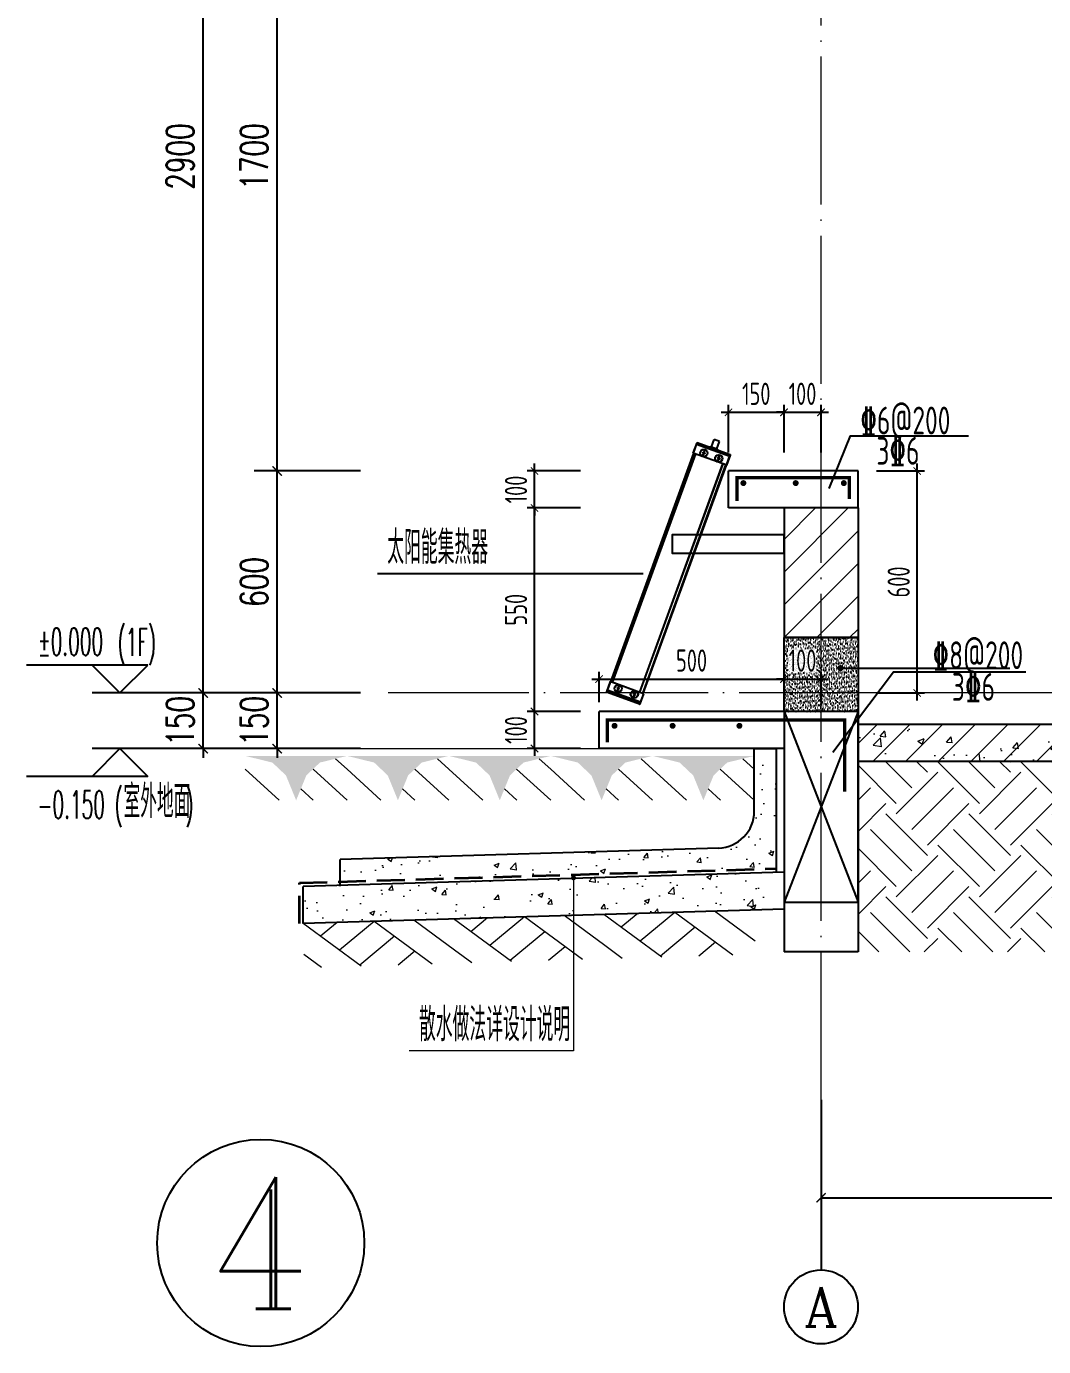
# Model space of a CAD drawing. Extents: x -1058961 to 23600, y -449123 to 2751847.
# Drawn here: x -97364 to -94614, y -34670 to -31101 of the extents above; entities that cross this region are included whole.
import ezdxf
from ezdxf.enums import TextEntityAlignment as Align

# ---------------------------------------------------------------- set-up
doc = ezdxf.new("R2010")
doc.units = 0
doc.header["$LTSCALE"] = 1000
doc.linetypes.add('DASH', pattern=[0.35, 0.25, -0.1])
doc.linetypes.add('DOTE', pattern=[2.42, 2, -0.2, 0.02, -0.2])
doc.layers.get('0').update_dxf_attribs({"linetype": 'CONTINUOUS'})
doc.layers.get('DEFPOINTS').update_dxf_attribs({"linetype": 'CONTINUOUS'})
for name, color, linetype in [('A-AXIS_TEXT', 7, 'CONTINUOUS'), ('AXIS', 3, 'CONTINUOUS'), ('COLUMN', 4, 'CONTINUOUS'), ('DIM', 2, 'CONTINUOUS'), ('DIM_ELEV', 3, 'CONTINUOUS'), ('DIM_IDEN', 67, 'CONTINUOUS'), ('PUB_DIM', 3, 'CONTINUOUS'), ('PUB_TEXT', 2, 'CONTINUOUS'), ('REIN', 6, 'CONTINUOUS'), ('S-大样-砼线', 7, 'CONTINUOUS'), ('S-引出线', 40, 'CONTINUOUS'), ('TEXT', 2, 'CONTINUOUS'), ('WALL', 5, 'CONTINUOUS'), ('实线层', 7, 'CONTINUOUS'), ('立面-看线', 251, 'CONTINUOUS')]:
    doc.layers.add(name, color=color, linetype=linetype)
for name, color, linetype, lineweight in [('AXIS_TEXT', 7, 'CONTINUOUS', 20), ('DOTE', 19, 'DOTE', 9), ('PUB_HATCH', 8, 'CONTINUOUS', 9), ('填充', 251, 'CONTINUOUS', 5), ('平面-排水沟', 86, 'CONTINUOUS', 15), ('立面-中轮廓线', 30, 'CONTINUOUS', 35), ('粉刷', 251, 'CONTINUOUS', 9)]:
    doc.layers.add(name, color=color, linetype=linetype, lineweight=lineweight)
doc.styles.add('_TCH_AXIS', font='COMPLEX', dxfattribs={"bigfont": 'GBCBIG'})
doc.styles.add('_TCH_DIM', font='SIMPLEX.shx', dxfattribs={"width": 0.7, "bigfont": 'GBCBIG.shx'})
doc.styles.add('_TCH_DIM_T3', font='SIMPLEX', dxfattribs={"width": 0.705882, "bigfont": 'GBCBIG'})
doc.styles.add('COMPLEX', font='COMPLEX')
doc.styles.add('DIM_FONT_T3', font='SIMPLEX', dxfattribs={"width": 0.705882, "bigfont": 'GBCBIG'})
doc.styles.add('TSSD_DIMENSION', font='Tssdeng.shx', dxfattribs={"width": 0.7, "bigfont": 'tssdchn.shx'})
doc.styles.add('TSSD_REIN', font='tssdeng.shx', dxfattribs={"width": 0.7, "height": 300, "bigfont": 'tssdchn.shx'})
doc.styles.add('w', font='tssdeng.shx', dxfattribs={"width": 0.8, "bigfont": 'tssdchn.shx'})
doc.dimstyles.new('_TCH_ARCH&&25', dxfattribs={"dimtxt": 74.375, "dimasz": 25, "dimexe": 62.5, "dimexo": 75, "dimgap": 25, "dimtad": 1, "dimdec": 0, "dimzin": 0, "dimdsep": 46, "dimtxsty": '_TCH_DIM_T3', "dimblk": 'ARCHTICK', "dimcen": 0.09, "dimclrt": 7, "dimazin": 0, "dimtfac": 1, "dimtdec": 0, "dimtix": 1, "dimtmove": 2, "dimatfit": 3, "dimldrblk": 'ARCHTICK', "dimfxl": 0, "dimtolj": 1, "dimtzin": 0, "dimarcsym": 0})
doc.dimstyles.new('TSSD_20_20', dxfattribs={"dimtxt": 60, "dimasz": 20, "dimexe": 20, "dimexo": 50, "dimgap": 20, "dimtad": 1, "dimdec": 0, "dimzin": 0, "dimdsep": 46, "dimtxsty": 'TSSD_DIMENSION', "dimblk": 'ARCHTICK', "dimblk1": 'ARCHTICK', "dimblk2": 'ARCHTICK', "dimcen": 0, "dimdle": 20, "dimclrt": 7, "dimadec": 0, "dimazin": 0, "dimtfac": 1, "dimtdec": 0, "dimtix": 1, "dimtmove": 2, "dimatfit": 3, "dimfxl": 0, "dimtolj": 1, "dimtzin": 0, "dimarcsym": 0})
pattern_1 = [(50, (28072.99, 249033.25), (143.452037, -12.550427), [15, -165]), (355, (28072.99, 249033.25), (-27.750267, 150.438427), [12, -132]), (100.4514, (28084.94, 249032.2), (115.701876, 137.88791), [12.74804, -140.22842]), (46.1842, (28072.99, 249073.25), (213.44821, -33.1038), [22.5, -247.5]), (96.6356, (28090.77, 249070.5), (186.93254, 194.82357), [19.12206, -210.3426]), (351.1842, (28072.99, 249073.25), (186.93239, 194.82372), [18, -198]), (21, (28092.99, 249063.25), (119.38141, -80.52378), [15, -165]), (326, (28092.99, 249063.25), (48.663066, 145.03001), [12, -132]), (71.4514, (28102.93, 249056.54), (168.044526, 64.5061), [12.74804, -140.22842]), (37.5, (28072.986, 249033.25), (2.431971, 66.578771), [0, -130.4, 0, -134, 0, -132.5]), (7.5, (28072.986, 249033.25), (52.613907, 78.882342), [0, -76.4, 0, -127.4, 0, -50.5]), (327.5, (28028.386, 249033.25), (106.764487, -4.510974), [0, -50, 0, -156, 0, -207]), (317.5, (28008.39, 249033.25), (116.637234, 20.020996), [0, -65, 0, -103.6, 0, -147])]

# ---------------------------------------------------------------- blocks, each defined once
blk = doc.blocks.new('A$C01192DFB')
at = {"layer": '实线层', "color": 5}
for p, q in [((-196.4, 238.3), (-189.3, 257.6)), ((-174.3, 252.1), (-189.3, 257.6)), ((-181.3, 232.8), (-174.3, 252.1)), ((-468.5, -396.9), (-243.8, 220.5)), ((-243.5, 220.4), (-468.2, -397)), ((-467.7, -397.2), (-243, 220.2)), ((-240, 219.1), (-464.7, -398.3)), ((-239.5, 218.9), (-464.2, -398.5)), ((-245.2, 221), (-235.1, 248.7)), ((-155, 188.2), (-245.2, 221)), ((-244.8, 220.8), (-234.5, 249)), ((-146.5, 211.5), (-236.8, 244.3)), ((-146.9, 212), (-236.2, 244.4)), ((-235.1, 248.7), (-234.7, 248.5)), ((-145.3, 216.4), (-234.6, 248.9)), ((-145.2, 216.5), (-234.5, 249)), ((-219.7, 220.8), (-218.7, 223.5)), ((-217.8, 218.6), (-219.7, 220.8)), ((-219.4, 214.4), (-214.3, 228.2)), ((-218.7, 223.5), (-215.9, 224)), ((-215, 219.1), (-217.8, 218.6)), ((-215.9, 224), (-214, 221.8)), ((-214, 221.8), (-215, 219.1)), ((-196.4, 238.3), (-203, 237.5)), ((-176.7, 228), (-203, 237.5)), ((-196.4, 238.3), (-181.3, 232.8)), ((-181.3, 232.8), (-176.7, 228)), ((-155.5, 188.3), (-145.2, 216.5)), ((-155, 188.2), (-144.9, 215.9)), ((-144.9, 215.9), (-145.4, 216)), ((-166, 192.2), (-390.7, -425.2)), ((-165.7, 192), (-390.4, -425.3)), ((-381.9, -428.4), (-157.2, 189)), ((-156.8, 188.8), (-381.5, -428.6)), ((-381.1, -428.7), (-156.4, 188.7)), ((-179.3, 206.1), (-178.4, 208.8)), ((-177.5, 203.9), (-179.3, 206.1)), ((-179, 199.7), (-174, 213.5)), ((-178.4, 208.8), (-175.5, 209.3)), ((-174.6, 204.4), (-177.5, 203.9)), ((-175.5, 209.3), (-173.7, 207.1)), ((-173.7, 207.1), (-174.6, 204.4)), ((-469.9, -396.4), (-480, -424.1)), ((-480, -424.1), (-479.6, -424.3)), ((-469.5, -396.6), (-479.7, -424.8)), ((-390.4, -457.1), (-479.7, -424.6)), ((-390.5, -457.2), (-479.7, -424.8)), ((-388.2, -452.5), (-478.4, -419.7)), ((-388.8, -452.7), (-478.1, -420.2)), ((-379.7, -429.2), (-469.9, -396.4)), ((-379.7, -429.2), (-468, -397.1)), ((-450.2, -412.7), (-451.2, -415.4)), ((-451.2, -415.4), (-449.4, -417.6)), ((-445.9, -408), (-450.9, -421.8)), ((-447.4, -412.2), (-450.2, -412.7)), ((-449.4, -417.6), (-446.5, -417.1)), ((-445.5, -414.4), (-447.4, -412.2)), ((-446.5, -417.1), (-445.5, -414.4)), ((-402.2, -423.9), (-407.2, -437.7)), ((-403.7, -428.1), (-406.6, -428.6)), ((-401.9, -430.3), (-403.7, -428.1)), ((-406.6, -428.6), (-407.6, -431.3)), ((-407.6, -431.3), (-405.7, -433.5)), ((-405.7, -433.5), (-402.9, -433)), ((-402.9, -433), (-401.9, -430.3)), ((-380.2, -429.1), (-390.5, -457.2)), ((-389.8, -456.9), (-390.3, -456.8)), ((-379.7, -429.2), (-389.8, -456.9))]:
    blk.add_line(p, q, dxfattribs=at)
for points in [[(-236.8, 244.3), (-236.7, 244.4), (-236.5, 244.5), (-236.4, 244.5), (-236.2, 244.4)], [(-146.5, 211.5), (-146.5, 211.6), (-146.6, 211.7), (-146.7, 211.9), (-146.9, 212)], [(-478.4, -419.7), (-478.4, -419.8), (-478.4, -420), (-478.2, -420.1), (-478.1, -420.2)], [(-388.2, -452.5), (-388.3, -452.6), (-388.4, -452.7), (-388.6, -452.7), (-388.8, -452.7)]]:
    blk.add_lwpolyline(points, dxfattribs=at)
blk.add_lwpolyline([(0, 0), (-302.4, 0), (-302.4, -49.7), (0, -49.7)], close=True, dxfattribs=at)
for centre, radius in [((-216.8, 221.3), 10), ((-216.8, 221.3), 9.5), ((-176.5, 206.6), 10), ((-176.5, 206.6), 9.5), ((-448.4, -414.9), 10), ((-448.4, -414.9), 9.5), ((-404.7, -430.8), 10), ((-404.7, -430.8), 9.5)]:
    blk.add_circle(centre, radius, dxfattribs=at)
for centre, start, end in [((-234.7, 248.5), 70, 160), ((-145.4, 216), 340, 70), ((-479.6, -424.3), 160, 250), ((-390.3, -456.8), 250, 340)]:
    blk.add_arc(centre, 0.5, start, end, dxfattribs=at)
blk = doc.blocks.new('$LINEPAT$素土夯实')
at = {"color": 0}
for p, q in [((0, -210), (210, 0)), ((120, -300), (420, 0)), ((420, 0), (607.5, -187.5)), ((495, -300), (795, 0)), ((615, 0), (705, -90)), ((315, -105), (502.5, -292.5)), ((210, -210), (300, -300)), ((705, -300), (795, -210))]:
    blk.add_line(p, q, dxfattribs=at)
blk = doc.blocks.new('$LinePat$自然土壤')
at = {"color": 0}
for p, q in [((0, -90), (71, -19)), ((0, -300), (210.7, -89.3)), ((420, -300), (630, -90)), ((210, -300), (286.4, -223.6))]:
    blk.add_line(p, q, dxfattribs=at)
for points in [[(0, 0), (630, 0), (168, -45), (462, -45)], [(168, -45), (462, -45), (252, -132), (378, -132)], [(252, -132), (378, -132), (315, -300)]]:
    blk.add_solid(points, dxfattribs=at)
blk = doc.blocks.new('sanshui')
at = {"layer": '粉刷'}
h = blk.add_hatch(dxfattribs=at)
h.set_pattern_fill('混凝土', color=256, scale=20)
h.set_pattern_definition(pattern_1)
edge = h.paths.add_edge_path()
edge.add_line((346317.8, 427329.6), (346257.8, 427329.6))
edge.add_line((346257.8, 427329.6), (346257.8, 427160.3))
edge.add_arc((346157.8, 427160.3), 100, 271.7184, 360, ccw=False)
edge.add_line((346160.8, 427060.3), (345137.8, 427029.6))
edge.add_line((345137.8, 427029.6), (345137.8, 426969.6))
edge.add_line((345137.8, 426969.6), (346317.8, 427005))
edge.add_line((346317.8, 427005), (346317.8, 427329.6))
h = blk.add_hatch(dxfattribs=at)
h.set_pattern_fill('混凝土', color=256, scale=20)
h.set_pattern_definition(pattern_1)
h.paths.add_polyline_path([(346337.8, 426895.6), (346337.8, 426995.6), (345037.8, 426956.6), (345037.8, 426856.6)])
at = {"layer": 'COLUMN'}
for p, q in [((346257.8, 427329.6), (346317.8, 427329.6)), ((346257.8, 427160.3), (346257.8, 427329.6)), ((346317.8, 426995), (346317.8, 427329.6)), ((346160.8, 427060.3), (345137.8, 427029.6)), ((345137.8, 426959.6), (345137.8, 427029.6)), ((346338.1, 426995.6), (345037.8, 426956.6)), ((345037.8, 426856.6), (345037.8, 426956.6)), ((346338.1, 426895.6), (345037.8, 426856.6))]:
    blk.add_line(p, q, dxfattribs=at)
blk.add_arc((346157.8, 427160.3), 100, 271.7184, 0, dxfattribs=at)
at = {"layer": '立面-中轮廓线', "linetype": 'DASH', "ltscale": 0.3}
blk.add_lwpolyline([(345027.8, 426856.6), (345027.8, 426966.3), (346317.8, 427005)], dxfattribs=at)
at = {"layer": '粉刷'}
blk.add_line((344881.5, 427329.6), (346257.8, 427329.6), dxfattribs=at)
at = {"layer": '粉刷', "yscale": 0.4, "zscale": 0.4}
for name, p, xscale, rotation in [('$LinePat$自然土壤', (345156.8, 427309.6), -0.4369306507241237, 359.9999999999903), ('$LinePat$自然土壤', (345432, 427309.6), -0.4369306507241237, 359.9999999999903), ('$LinePat$自然土壤', (345707.3, 427309.6), -0.4369306507241237, 359.9999999999903), ('$LinePat$自然土壤', (345982.6, 427309.6), -0.4369306507241237, 359.9999999999903), ('$LinePat$自然土壤', (346257.8, 427309.6), -0.4369306507241237, 359.9999999999903), ('$LINEPAT$素土夯实', (345444.5, 426868.8), -0.5117605352322558, 1.718358001643932), ('$LINEPAT$素土夯实', (345851.2, 426881), -0.5117605352322558, 1.718358001643932), ('$LINEPAT$素土夯实', (346257.8, 426893.2), -0.5117605352322558, 1.718358001643932)]:
    blk.add_blockref(name, p, dxfattribs=dict(at, xscale=xscale, rotation=rotation))
blk = doc.blocks.new('_ArchTick')
at = {"color": 0, "linetype": 'ByBlock', "const_width": 0.15}
blk.add_lwpolyline([(-0.5, -0.5), (0.5, 0.5)], dxfattribs=at)
blk = doc.blocks.new('*D1697')
at = {"layer": 'DEFPOINTS', "color": 0}
for p in [(-95115.9, -32303.1), (-94955.9, -32303.1), (-95115.9, -32903.1)]:
    blk.add_point(p, dxfattribs=at)
at = {"layer": 'DIM', "color": 0, "lineweight": -2}
for p, q in [((-94955.9, -32923.1), (-94955.9, -32283.1)), ((-95065.9, -32303.1), (-94935.9, -32303.1)), ((-95065.9, -32903.1), (-94935.9, -32903.1))]:
    blk.add_line(p, q, dxfattribs=at)
at = {"layer": 'DIM', "color": 0, "lineweight": -2, "xscale": 20, "yscale": 20, "zscale": 20}
for p, rotation in [((-94955.9, -32303.1), 90), ((-94955.9, -32903.1), 270)]:
    blk.add_blockref('_ArchTick', p, dxfattribs=dict(at, rotation=rotation))
at = {"layer": 'DIM', "color": 7, "insert": (-95005.9, -32603.1), "char_height": 60, "attachment_point": 5, "rotation": 90, "style": 'TSSD_DIMENSION'}
blk.add_mtext('\\A1;600', dxfattribs=at)
blk = doc.blocks.new('*D1698')
at = {"layer": 'DEFPOINTS', "color": 0}
for p in [(-95315.9, -32865.5), (-95815.9, -32978.1), (-95315.9, -32978.1)]:
    blk.add_point(p, dxfattribs=at)
at = {"layer": 'DIM', "color": 0, "lineweight": -2}
for p, q in [((-95815.9, -32928.1), (-95815.9, -32845.5)), ((-95315.9, -32928.1), (-95315.9, -32845.5)), ((-95835.9, -32865.5), (-95295.9, -32865.5))]:
    blk.add_line(p, q, dxfattribs=at)
at = {"layer": 'DIM', "color": 0, "lineweight": -2, "xscale": 20, "yscale": 20, "zscale": 20, "rotation": 180}
blk.add_blockref('_ArchTick', (-95815.9, -32865.5), dxfattribs=at)
at = {"layer": 'DIM', "color": 0, "lineweight": -2, "xscale": 20, "yscale": 20, "zscale": 20}
blk.add_blockref('_ArchTick', (-95315.9, -32865.5), dxfattribs=at)
at = {"layer": 'DIM', "color": 7, "insert": (-95565.9, -32815.5), "char_height": 60, "attachment_point": 5, "style": 'TSSD_DIMENSION'}
blk.add_mtext('\\A1;500', dxfattribs=at)
blk = doc.blocks.new('*D1699')
at = {"layer": 'DEFPOINTS', "color": 0}
for p in [(-95215.9, -32865.5), (-95315.9, -32978.1), (-95215.9, -32978.1)]:
    blk.add_point(p, dxfattribs=at)
at = {"layer": 'DIM', "color": 0, "lineweight": -2}
for p, q in [((-95315.9, -32928.1), (-95315.9, -32845.5)), ((-95215.9, -32928.1), (-95215.9, -32845.5)), ((-95315.9, -32865.5), (-95335.9, -32865.5)), ((-95315.9, -32865.5), (-95215.9, -32865.5)), ((-95215.9, -32865.5), (-95195.9, -32865.5))]:
    blk.add_line(p, q, dxfattribs=at)
at = {"layer": 'DIM', "color": 0, "lineweight": -2, "xscale": 20, "yscale": 20, "zscale": 20}
blk.add_blockref('_ArchTick', (-95315.9, -32865.5), dxfattribs=at)
at = {"layer": 'DIM', "color": 0, "lineweight": -2, "xscale": 20, "yscale": 20, "zscale": 20, "rotation": 180}
blk.add_blockref('_ArchTick', (-95215.9, -32865.5), dxfattribs=at)
at = {"layer": 'DIM', "color": 7, "insert": (-95265.9, -32815.5), "char_height": 60, "attachment_point": 5, "style": 'TSSD_DIMENSION'}
blk.add_mtext('\\A1;100', dxfattribs=at)
blk = doc.blocks.new('*D1700')
at = {"layer": 'DEFPOINTS', "color": 0}
for p in [(-95315.9, -32144.5), (-95465.9, -32303.1), (-95315.9, -32303.1)]:
    blk.add_point(p, dxfattribs=at)
at = {"layer": 'DIM', "color": 0, "lineweight": -2}
for p, q in [((-95485.9, -32144.5), (-95295.9, -32144.5)), ((-95465.9, -32253.1), (-95465.9, -32124.5)), ((-95315.9, -32253.1), (-95315.9, -32124.5))]:
    blk.add_line(p, q, dxfattribs=at)
at = {"layer": 'DIM', "color": 0, "lineweight": -2, "xscale": 20, "yscale": 20, "zscale": 20, "rotation": 180}
blk.add_blockref('_ArchTick', (-95465.9, -32144.5), dxfattribs=at)
at = {"layer": 'DIM', "color": 0, "lineweight": -2, "xscale": 20, "yscale": 20, "zscale": 20}
blk.add_blockref('_ArchTick', (-95315.9, -32144.5), dxfattribs=at)
at = {"layer": 'DIM', "color": 7, "insert": (-95390.9, -32094.5), "char_height": 60, "attachment_point": 5, "style": 'TSSD_DIMENSION'}
blk.add_mtext('\\A1;150', dxfattribs=at)
blk = doc.blocks.new('*D1701')
at = {"layer": 'DEFPOINTS', "color": 0}
for p in [(-95215.9, -32144.5), (-95315.9, -32303.1), (-95215.9, -32303.1)]:
    blk.add_point(p, dxfattribs=at)
at = {"layer": 'DIM', "color": 0, "lineweight": -2}
for p, q in [((-95315.9, -32144.5), (-95335.9, -32144.5)), ((-95315.9, -32253.1), (-95315.9, -32124.5)), ((-95315.9, -32144.5), (-95215.9, -32144.5)), ((-95215.9, -32253.1), (-95215.9, -32124.5)), ((-95215.9, -32144.5), (-95195.9, -32144.5))]:
    blk.add_line(p, q, dxfattribs=at)
at = {"layer": 'DIM', "color": 0, "lineweight": -2, "xscale": 20, "yscale": 20, "zscale": 20}
blk.add_blockref('_ArchTick', (-95315.9, -32144.5), dxfattribs=at)
at = {"layer": 'DIM', "color": 0, "lineweight": -2, "xscale": 20, "yscale": 20, "zscale": 20, "rotation": 180}
blk.add_blockref('_ArchTick', (-95215.9, -32144.5), dxfattribs=at)
at = {"layer": 'DIM', "color": 7, "insert": (-95265.9, -32094.5), "char_height": 60, "attachment_point": 5, "style": 'TSSD_DIMENSION'}
blk.add_mtext('\\A1;100', dxfattribs=at)
blk = doc.blocks.new('*D1702')
at = {"layer": 'DEFPOINTS', "color": 0}
for p in [(-95990.5, -32303.1), (-95815.9, -32303.1), (-95815.9, -32403.1)]:
    blk.add_point(p, dxfattribs=at)
at = {"layer": 'DIM', "color": 0, "lineweight": -2}
for p, q in [((-95990.5, -32303.1), (-95990.5, -32283.1)), ((-95865.9, -32303.1), (-96010.5, -32303.1)), ((-95990.5, -32403.1), (-95990.5, -32303.1)), ((-95865.9, -32403.1), (-96010.5, -32403.1)), ((-95990.5, -32403.1), (-95990.5, -32423.1))]:
    blk.add_line(p, q, dxfattribs=at)
at = {"layer": 'DIM', "color": 0, "lineweight": -2, "xscale": 20, "yscale": 20, "zscale": 20}
for p, rotation in [((-95990.5, -32303.1), 270), ((-95990.5, -32403.1), 90)]:
    blk.add_blockref('_ArchTick', p, dxfattribs=dict(at, rotation=rotation))
at = {"layer": 'DIM', "color": 7, "insert": (-96040.5, -32353.1), "char_height": 60, "attachment_point": 5, "rotation": 90, "style": 'TSSD_DIMENSION'}
blk.add_mtext('\\A1;100', dxfattribs=at)
blk = doc.blocks.new('*D1703')
at = {"layer": 'DEFPOINTS', "color": 0}
for p in [(-95990.5, -32403.1), (-95815.9, -32403.1), (-95815.9, -32953.1)]:
    blk.add_point(p, dxfattribs=at)
at = {"layer": 'DIM', "color": 0, "lineweight": -2}
for p, q in [((-95990.5, -32973.1), (-95990.5, -32383.1)), ((-95865.9, -32403.1), (-96010.5, -32403.1)), ((-95865.9, -32953.1), (-96010.5, -32953.1))]:
    blk.add_line(p, q, dxfattribs=at)
at = {"layer": 'DIM', "color": 0, "lineweight": -2, "xscale": 20, "yscale": 20, "zscale": 20}
for p, rotation in [((-95990.5, -32403.1), 90), ((-95990.5, -32953.1), 270)]:
    blk.add_blockref('_ArchTick', p, dxfattribs=dict(at, rotation=rotation))
at = {"layer": 'DIM', "color": 7, "insert": (-96040.5, -32678.1), "char_height": 60, "attachment_point": 5, "rotation": 90, "style": 'TSSD_DIMENSION'}
blk.add_mtext('\\A1;550', dxfattribs=at)
blk = doc.blocks.new('*D1704')
at = {"layer": 'DEFPOINTS', "color": 0}
for p in [(-95990.5, -32953.1), (-95815.9, -32953.1), (-95815.9, -33053.1)]:
    blk.add_point(p, dxfattribs=at)
at = {"layer": 'DIM', "color": 0, "lineweight": -2}
for p, q in [((-95990.5, -32953.1), (-95990.5, -32933.1)), ((-95865.9, -32953.1), (-96010.5, -32953.1)), ((-95990.5, -33053.1), (-95990.5, -32953.1)), ((-95865.9, -33053.1), (-96010.5, -33053.1)), ((-95990.5, -33053.1), (-95990.5, -33073.1))]:
    blk.add_line(p, q, dxfattribs=at)
at = {"layer": 'DIM', "color": 0, "lineweight": -2, "xscale": 20, "yscale": 20, "zscale": 20}
for p, rotation in [((-95990.5, -32953.1), 270), ((-95990.5, -33053.1), 90)]:
    blk.add_blockref('_ArchTick', p, dxfattribs=dict(at, rotation=rotation))
at = {"layer": 'DIM', "color": 7, "insert": (-96040.5, -33003.1), "char_height": 60, "attachment_point": 5, "rotation": 90, "style": 'TSSD_DIMENSION'}
blk.add_mtext('\\A1;100', dxfattribs=at)
blk = doc.blocks.new('*D1544')
at = {"layer": 'AXIS', "color": 0, "lineweight": -2}
for p, q in [((-95215.9, -34078.1), (-95215.9, -34329.7)), ((-93415.9, -34078.1), (-93415.9, -34329.7)), ((-95215.9, -34267.2), (-93415.9, -34267.2))]:
    blk.add_line(p, q, dxfattribs=at)
at = {"layer": 'DEFPOINTS', "color": 0}
for p in [(-95215.9, -34003.1), (-93415.9, -34003.1), (-93415.9, -34267.2)]:
    blk.add_point(p, dxfattribs=at)
at = {"layer": 'AXIS', "color": 0, "lineweight": -2, "xscale": 25, "yscale": 25, "zscale": 25, "rotation": 180}
blk.add_blockref('_ArchTick', (-95215.9, -34267.2), dxfattribs=at)
at = {"layer": 'AXIS', "color": 0, "lineweight": -2, "xscale": 25, "yscale": 25, "zscale": 25}
blk.add_blockref('_ArchTick', (-93415.9, -34267.2), dxfattribs=at)
at = {"layer": 'AXIS', "color": 7, "insert": (-94315.9, -34205), "char_height": 74.38, "attachment_point": 5, "style": '_TCH_DIM_T3'}
blk.add_mtext('\\A1;1800', dxfattribs=at)
blk = doc.blocks.new('*D1548')
at = {"layer": 'DEFPOINTS', "color": 0}
for p in [(-96686.1, -32903.1), (-96386.1, -32903.1), (-96386.1, -33053.6)]:
    blk.add_point(p, dxfattribs=at)
at = {"layer": 'PUB_DIM', "color": 0, "lineweight": -2}
for p, q in [((-96686.1, -32903.1), (-96686.1, -32878.1)), ((-96461.1, -32903.1), (-96748.6, -32903.1)), ((-96686.1, -33053.6), (-96686.1, -32903.1)), ((-96461.1, -33053.6), (-96748.6, -33053.6)), ((-96686.1, -33053.6), (-96686.1, -33078.6))]:
    blk.add_line(p, q, dxfattribs=at)
at = {"layer": 'PUB_DIM', "color": 0, "lineweight": -2, "xscale": 25, "yscale": 25, "zscale": 25}
for p, rotation in [((-96686.1, -32903.1), 270), ((-96686.1, -33053.6), 90)]:
    blk.add_blockref('_ArchTick', p, dxfattribs=dict(at, rotation=rotation))
at = {"layer": 'PUB_DIM', "color": 7, "insert": (-96748.3, -32978.4), "char_height": 74.38, "attachment_point": 5, "rotation": 90, "style": '_TCH_DIM_T3'}
blk.add_mtext('\\A1;150', dxfattribs=at)
blk = doc.blocks.new('*D1549')
at = {"layer": 'DEFPOINTS', "color": 0}
for p in [(-96686.1, -32303.1), (-96386.1, -32303.1), (-96386.1, -32903.1)]:
    blk.add_point(p, dxfattribs=at)
at = {"layer": 'PUB_DIM', "color": 0, "lineweight": -2}
for p, q in [((-96461.1, -32303.1), (-96748.6, -32303.1)), ((-96686.1, -32903.1), (-96686.1, -32303.1)), ((-96461.1, -32903.1), (-96748.6, -32903.1))]:
    blk.add_line(p, q, dxfattribs=at)
at = {"layer": 'PUB_DIM', "color": 0, "lineweight": -2, "xscale": 25, "yscale": 25, "zscale": 25}
for p, rotation in [((-96686.1, -32303.1), 90), ((-96686.1, -32903.1), 270)]:
    blk.add_blockref('_ArchTick', p, dxfattribs=dict(at, rotation=rotation))
at = {"layer": 'PUB_DIM', "color": 7, "insert": (-96748.3, -32603.1), "char_height": 74.38, "attachment_point": 5, "rotation": 90, "style": '_TCH_DIM_T3'}
blk.add_mtext('\\A1;600', dxfattribs=at)
blk = doc.blocks.new('*D1550')
at = {"layer": 'DEFPOINTS', "color": 0}
for p in [(-96686.1, -30603.1), (-96386.1, -30603.1), (-96386.1, -32303.1)]:
    blk.add_point(p, dxfattribs=at)
at = {"layer": 'PUB_DIM', "color": 0, "lineweight": -2}
for p, q in [((-96461.1, -30603.1), (-96748.6, -30603.1)), ((-96686.1, -32303.1), (-96686.1, -30603.1)), ((-96461.1, -32303.1), (-96748.6, -32303.1))]:
    blk.add_line(p, q, dxfattribs=at)
at = {"layer": 'PUB_DIM', "color": 0, "lineweight": -2, "xscale": 25, "yscale": 25, "zscale": 25}
for p, rotation in [((-96686.1, -30603.1), 90), ((-96686.1, -32303.1), 270)]:
    blk.add_blockref('_ArchTick', p, dxfattribs=dict(at, rotation=rotation))
at = {"layer": 'PUB_DIM', "color": 7, "insert": (-96748.3, -31453.1), "char_height": 74.38, "attachment_point": 5, "rotation": 90, "style": '_TCH_DIM_T3'}
blk.add_mtext('\\A1;1700', dxfattribs=at)
blk = doc.blocks.new('*D1568')
at = {"layer": 'DEFPOINTS', "color": 0}
for p in [(-96886.1, -32903.1), (-96386.1, -32903.1), (-96386.1, -33053.6)]:
    blk.add_point(p, dxfattribs=at)
at = {"layer": 'PUB_DIM', "color": 0, "lineweight": -2}
for p, q in [((-96886.1, -32903.1), (-96886.1, -32878.1)), ((-96461.1, -32903.1), (-96948.6, -32903.1)), ((-96886.1, -33053.6), (-96886.1, -32903.1)), ((-96461.1, -33053.6), (-96948.6, -33053.6)), ((-96886.1, -33053.6), (-96886.1, -33078.6))]:
    blk.add_line(p, q, dxfattribs=at)
at = {"layer": 'PUB_DIM', "color": 0, "lineweight": -2, "xscale": 25, "yscale": 25, "zscale": 25}
for p, rotation in [((-96886.1, -32903.1), 270), ((-96886.1, -33053.6), 90)]:
    blk.add_blockref('_ArchTick', p, dxfattribs=dict(at, rotation=rotation))
at = {"layer": 'PUB_DIM', "color": 7, "insert": (-96948.3, -32978.4), "char_height": 74.38, "attachment_point": 5, "rotation": 90, "style": '_TCH_DIM_T3'}
blk.add_mtext('\\A1;150', dxfattribs=at)
blk = doc.blocks.new('*D1569')
at = {"layer": 'DEFPOINTS', "color": 0}
for p in [(-96886.1, -30003.1), (-96386.1, -30003.1), (-96386.1, -32903.1)]:
    blk.add_point(p, dxfattribs=at)
at = {"layer": 'PUB_DIM', "color": 0, "lineweight": -2}
for p, q in [((-96461.1, -30003.1), (-96948.6, -30003.1)), ((-96886.1, -32903.1), (-96886.1, -30003.1)), ((-96461.1, -32903.1), (-96948.6, -32903.1))]:
    blk.add_line(p, q, dxfattribs=at)
at = {"layer": 'PUB_DIM', "color": 0, "lineweight": -2, "xscale": 25, "yscale": 25, "zscale": 25}
for p, rotation in [((-96886.1, -30003.1), 90), ((-96886.1, -32903.1), 270)]:
    blk.add_blockref('_ArchTick', p, dxfattribs=dict(at, rotation=rotation))
at = {"layer": 'PUB_DIM', "color": 7, "insert": (-96948.3, -31453.1), "char_height": 74.38, "attachment_point": 5, "rotation": 90, "style": '_TCH_DIM_T3'}
blk.add_mtext('\\A1;2900', dxfattribs=at)
blk = doc.blocks.new('_AXISO')
blk.add_circle((0, 0), 0.5)
at = {"layer": 'A-AXIS_TEXT', "style": 'COMPLEX', "width": 1.041667}
blk.add_attdef('A', text='', height=0.56, dxfattribs=at).set_placement((-0.25, -0.28), (0.25, -0.28), align=Align.FIT)
blk = doc.blocks.new('20210809.02270547')
at = {"layer": 'REIN', "const_width": 9}
for points in [[(87504.6, 67366.4), (87504.6, 67430.2), (87808.5, 67430.2), (87808.5, 67372.2)], [(87154.5, 66714.5), (87154.5, 66775.2), (87795.6, 66775.2), (87795.6, 66580.9)]]:
    blk.add_lwpolyline(points, dxfattribs=at)
at = {"layer": 'REIN', "const_width": 8}
for points in [[(87518.1, 67415.1, 1), (87526.1, 67415.1, 1)], [(87659.6, 67415.1, 1), (87667.6, 67415.1, 1)], [(87789.6, 67415.1, 1), (87797.6, 67415.1, 1)], [(87169.8, 66759.1, 1), (87177.8, 66759.1, 1)], [(87326.8, 66759.1, 1), (87334.8, 66759.1, 1)], [(87507.3, 66759.1, 1), (87515.3, 66759.1, 1)]]:
    blk.add_lwpolyline(points, format="xyb", close=True, dxfattribs=at)
at = {"layer": 'S-引出线'}
for points in [[(87754.1, 67400.8), (87812.1, 67542.4), (88130.6, 67542.4)], [(87764.3, 66687.5), (87928, 66905.4), (88285.7, 66905.4)]]:
    blk.add_lwpolyline(points, dxfattribs=at)
at = {"layer": 'TEXT', "width": 0.7}
for s, style, p in [('%%1326@200', 'w', (87838.3, 67546.8)), ('3%%1326', 'w', (87881.7, 67464.8)), ('%%1328@200', 'TSSD_REIN', (88033.4, 66912.4)), ('3%%1326', 'TSSD_REIN', (88085.7, 66826.7))]:
    blk.add_text(s, height=75, rotation=0, dxfattribs=dict(at, style=style)).set_placement(p)
blk = doc.blocks.new('20210809.03062775')
at = {"layer": 'S-大样-砼线'}
for p, q in [((87154.5, 67095.9), (87354.5, 66580.9)), ((87354.5, 67095.9), (87154.5, 66580.9))]:
    blk.add_line(p, q, dxfattribs=at)
blk.add_lwpolyline([(87354.5, 67095.9), (87154.5, 67095.9), (87154.5, 66580.9), (87354.5, 66580.9)], close=True, dxfattribs=at)

msp = doc.modelspace()

# ---------------------------------------------------------------- hatches: boundary and pattern name
at = {"layer": 'PUB_HATCH'}
h = msp.add_hatch(dxfattribs=at)
h.set_pattern_fill('普通砖', color=256, scale=25, style=0)
h.set_pattern_definition([(45, (-668291.086, 135584.79), (-44.1941915, 44.1941915), [])])
h.paths.add_polyline_path([(-95115.91, -32403.12), (-95315.91, -32403.12), (-95315.91, -32753.12), (-95115.91, -32753.12)])
h = msp.add_hatch(dxfattribs=at)
h.set_pattern_fill('钢筋混凝土', color=256, scale=25, style=0)
h.set_pattern_definition([(45, (-668291.086, 135539.91), (-44.194174, 44.194174), []), (50, (-668291.09, 135539.91), (179.315046, -15.688034), [18.75, -206.25]), (355, (-668291.09, 135539.91), (-34.687833, 188.048033), [15, -165]), (100.4514, (-668276.14, 135538.6), (144.627345, 172.359886), [15.93505, -175.28553]), (46.1842, (-668291.09, 135589.9), (266.81026, -41.37975), [28.125, -309.375]), (96.6356, (-668268.85, 135586.46), (233.66568, 243.52947), [23.90257, -262.92825]), (351.1842, (-668291.1, 135589.9), (233.66549, 243.52965), [22.5, -247.5]), (21, (-668266.09, 135577.41), (149.226763, -100.654723), [18.75, -206.25]), (326, (-668266.09, 135577.41), (60.828833, 181.28751), [15, -165]), (71.4514, (-668253.65, 135569.02), (210.055657, 80.632624), [15.93505, -175.28553]), (37.5, (-668291.086, 135539.91), (3.039964, 83.2234635), [0, -163, 0, -167.5, 0, -165.625]), (7.5, (-668291.09, 135539.91), (65.767384, 98.602928), [0, -95.5, 0, -159.25, 0, -63.125]), (327.5, (-668346.836, 135539.91), (133.455609, -5.638718), [0, -62.5, 0, -195, 0, -258.75]), (317.5, (-668371.84, 135539.91), (145.796542, 25.026246), [0, -81.25, 0, -129.5, 0, -183.75])])
h.paths.add_polyline_path([(-93449.24, -33021.46), (-93515.91, -32988.12), (-95115.91, -32988.12), (-95115.91, -33088.12), (-93515.91, -33088.12)])
at = {"layer": '填充'}
h = msp.add_hatch(dxfattribs=at)
h.set_pattern_fill('EARTH', color=250, scale=50, angle=45, style=0)
h.set_pattern_definition([(45, (-960624.98, 93082.96), (0, 224.506403), [158.75, -158.75]), (45, (-960667.08, 93125.06), (0, 224.506403), [158.75, -158.75]), (45, (-960709.17, 93167.15), (0, 224.506403), [158.75, -158.75]), (135, (-960709.17, 93195.21), (-224.506403, 0), [158.75, -158.75]), (135, (-960667.08, 93237.31), (-224.506403, 0), [158.75, -158.75]), (135, (-960624.98, 93279.4), (-224.506403, 0), [158.75, -158.75])])
h.paths.add_polyline_path([(-95115.91, -33603.11), (-93515.91, -33603.14), (-93515.91, -33088.13), (-95115.91, -33088.11)])
at = {"layer": '立面-看线'}
h = msp.add_hatch(dxfattribs=at)
h.set_pattern_fill('碎沙', color=256, scale=4)
h.set_pattern_definition([(37.5, (-896369.145, -418315.074), (-0.32000626, 9.78826475), [0, -7.7216, 0, -8.636, 0, -8.255]), (7.5, (-896369.145, -418315.074), (8.99046566, 14.33650201), [0, -4.1656, 0, -6.9596, 0, -2.667]), (327.5, (-896375.393, -418315.074), (15.819847405, 0.02874369), [0, -2.54, 0, -9.144, 0, -11.938]), (317.5, (-896375.393, -418315.074), (15.27112905, 4.45858647), [0, -1.27, 0, -5.9944, 0, -6.858])])
h.paths.add_polyline_path([(-95315.91, -32953.12), (-95115.91, -32953.12), (-95115.91, -32753.12), (-95315.91, -32753.12)])

# ---------------------------------------------------------------- linework, layer by layer
at = {"layer": 'AXIS'}
msp.add_line((-95215.94, -34003.12), (-95215.94, -34462.52), dxfattribs=at)
at = {"layer": 'AXIS', "color": 6}
msp.add_circle((-96730.52, -34389.7), 280, dxfattribs=at)
at = {"layer": 'DIM_ELEV'}
for p, q in [((-97036.1, -32828.12), (-97364.1, -32828.12)), ((-97111.1, -32903.12), (-97186.1, -32828.12)), ((-97111.1, -32903.12), (-97036.1, -32828.12)), ((-96686.1, -32903.12), (-97186.1, -32903.12)), ((-97111.1, -33053.59), (-97186.1, -33128.59)), ((-96686.1, -33053.59), (-97186.1, -33053.59)), ((-97111.1, -33053.59), (-97036.1, -33128.59)), ((-97036.1, -33128.59), (-97364.1, -33128.59))]:
    msp.add_line(p, q, dxfattribs=at)
at = {"layer": 'DIM_IDEN'}
for p, q in [((-95877.38, -32580.63), (-96414.82, -32580.63)), ((-95696.3, -32580.63), (-95877.38, -32580.63)), ((-95163.46, -32836.11), (-95049.09, -32836.11)), ((-95049.09, -32836.11), (-94705.34, -32836.11))]:
    msp.add_line(p, q, dxfattribs=at)
at = {"layer": 'DIM_IDEN', "const_width": 8.33}
msp.add_lwpolyline([(-95167.63, -32836.11, 1), (-95159.3, -32836.11, 1)], format="xyb", close=True, dxfattribs=at)
at = {"layer": 'DOTE', "color": 1, "linetype": 'DOTE', "ltscale": 0.2}
for p, q in [((-95215.91, -34003.12), (-95215.91, -14403.12)), ((-92617.38, -32903.12), (-96386.1, -32903.12))]:
    msp.add_line(p, q, dxfattribs=at)
at = {"layer": 'WALL'}
for p, q in [((-95115.91, -32303.12), (-95465.91, -32303.12)), ((-95465.91, -32403.12), (-95465.91, -32303.12)), ((-95115.91, -32403.12), (-95115.91, -32303.12)), ((-95115.91, -32403.12), (-95465.91, -32403.12)), ((-95315.91, -32403.12), (-95315.91, -32753.12)), ((-95115.91, -32403.12), (-95115.91, -32753.12)), ((-95115.91, -32753.12), (-95315.91, -32753.12)), ((-95115.91, -32953.12), (-95815.91, -32953.12)), ((-95815.91, -33053.12), (-95815.91, -32953.12)), ((-95115.91, -32953.12), (-95115.91, -33603.12)), ((-93515.91, -32988.12), (-95115.91, -32988.12)), ((-95115.91, -33088.12), (-95115.91, -32988.12)), ((-95315.91, -33053.12), (-95815.91, -33053.12)), ((-95315.91, -33053.12), (-95315.91, -33603.12)), ((-93515.91, -33088.12), (-95115.91, -33088.12)), ((-95115.91, -33603.12), (-95315.91, -33603.12))]:
    msp.add_line(p, q, dxfattribs=at)
msp.add_lwpolyline([(-95315.91, -32753.12), (-95115.91, -32753.12), (-95115.91, -32953.12), (-95315.91, -32953.12)], close=True, dxfattribs=at)
at = {"layer": '平面-排水沟'}
for p, q in [((-95884.92, -33402.71), (-95884.92, -33870.56)), ((-95884.92, -33870.56), (-96329.05, -33870.56))]:
    msp.add_line(p, q, dxfattribs=at)
at = {"layer": '平面-排水沟', "const_width": 6.67}
msp.add_lwpolyline([(-95884.92, -33399.38, 1), (-95884.92, -33406.05, 1)], format="xyb", close=True, dxfattribs=at)

# ---------------------------------------------------------------- block references
for name, p in [('A$C01192DFB', (-95315.91, -32475.87)), ('sanshui', (-441654.03, -460382.75))]:
    msp.add_blockref(name, p)
at = {"layer": 'AXIS'}
ref = msp.add_blockref('_AXISO', (-95215.94, -34562.52), dxfattribs=dict(at, xscale=200, yscale=200, zscale=200))
ref.add_attrib('A', 'A', dxfattribs={"layer": 'AXIS_TEXT', "height": 106.3, "style": '_TCH_AXIS'}).set_placement((-95261.49, -34615.66), (-95170.38, -34615.66), align=Align.FIT)
at = {"layer": 'DIM_IDEN'}
msp.add_blockref('20210809.03062775', (-182470.42, -100049.06), dxfattribs=at)
at = {"layer": 'REIN'}
msp.add_blockref('20210809.02270547', (-182947.88, -99750.93), dxfattribs=at)

# ---------------------------------------------------------------- texts
at = {"layer": 'AXIS_TEXT', "color": 6, "style": '_TCH_AXIS'}
msp.add_text('4', height=356.35, dxfattribs=at).set_placement((-96866.27, -34567.88), (-96594.76, -34567.88), align=Align.FIT)
at = {"layer": 'PUB_TEXT'}
for s, height, style, width, p in [('太阳能集热器', 89.362, 'DIM_FONT_T3', 0.705882, (-96388.57, -32554.38)), ('(1F)', 74.375, '_TCH_DIM', 0.494118, (-97117.72, -32803.1)), ('%%P0.000', 74.375, '_TCH_DIM', 0.494118, (-97333.1, -32801.87)), ('室外地面', 89.362, '_TCH_DIM', 0.7, (-97101.27, -33241.12)), ('-0.150', 74.375, '_TCH_DIM', 0.494118, (-97334.5, -33242.34)), ('(', 74.38, '_TCH_DIM', 0.494118, (-97125.77, -33241.12)), (')', 74.38, '_TCH_DIM', 0.494118, (-96934.47, -33241.12)), ('散水做法详设计说明', 89.362, 'DIM_FONT_T3', 0.705882, (-96302.8, -33844.31))]:
    msp.add_text(s, height=height, dxfattribs=dict(at, style=style, width=width)).set_placement(p)

# ---------------------------------------------------------------- dimensions: what is measured, and where the dimension line sits
at = {"layer": 'AXIS'}
dim = msp.add_aligned_dim(p1=(-95215.91, -34003.12), p2=(-93415.91, -34003.12), distance=-264.03, dimstyle='_TCH_ARCH&&25', dxfattribs=at)
dim.commit()
dim.dimension.update_dxf_attribs({"geometry": '*D1544', "text_midpoint": (-94315.91, -34204.97)})
at = {"layer": 'DIM'}
for p1, p2, distance, picture, middle in [((-95465.91, -32303.12), (-95315.91, -32303.12), 158.59, '*D1700', (-95390.91, -32094.53)), ((-95315.91, -32303.12), (-95215.91, -32303.12), 158.59, '*D1701', (-95265.91, -32094.53)), ((-95815.91, -32403.12), (-95815.91, -32303.12), 174.61, '*D1702', (-96040.52, -32353.12)), ((-95115.91, -32903.12), (-95115.91, -32303.08), -160, '*D1697', (-95005.91, -32603.1)), ((-95815.91, -32953.12), (-95815.91, -32403.12), 174.61, '*D1703', (-96040.52, -32678.12)), ((-95815.91, -32978.12), (-95315.87, -32978.12), 112.61, '*D1698', (-95565.89, -32815.51)), ((-95315.87, -32978.12), (-95215.87, -32978.12), 112.61, '*D1699', (-95265.87, -32815.51)), ((-95815.91, -33053.12), (-95815.91, -32953.12), 174.61, '*D1704', (-96040.52, -33003.12))]:
    dim = msp.add_aligned_dim(p1=p1, p2=p2, distance=distance, dimstyle='TSSD_20_20', dxfattribs=at)
    dim.commit()
    dim.dimension.update_dxf_attribs({"geometry": picture, "text_midpoint": middle})
at = {"layer": 'PUB_DIM'}
for p1, p2, distance, picture, middle in [((-96386.1, -32903.12), (-96386.1, -30003.12), 500, '*D1569', (-96948.29, -31453.12)), ((-96386.1, -32303.12), (-96386.1, -30603.12), 300, '*D1550', (-96748.29, -31453.12)), ((-96386.1, -32903.12), (-96386.1, -32303.12), 300, '*D1549', (-96748.29, -32603.12)), ((-96386.1, -33053.59), (-96386.1, -32903.12), 500, '*D1568', (-96948.29, -32978.36)), ((-96386.1, -33053.59), (-96386.1, -32903.12), 300, '*D1548', (-96748.29, -32978.36))]:
    dim = msp.add_aligned_dim(p1=p1, p2=p2, distance=distance, dimstyle='_TCH_ARCH&&25', dxfattribs=at)
    dim.commit()
    dim.dimension.update_dxf_attribs({"geometry": picture, "text_midpoint": middle})

doc.saveas('drawing.dxf')
